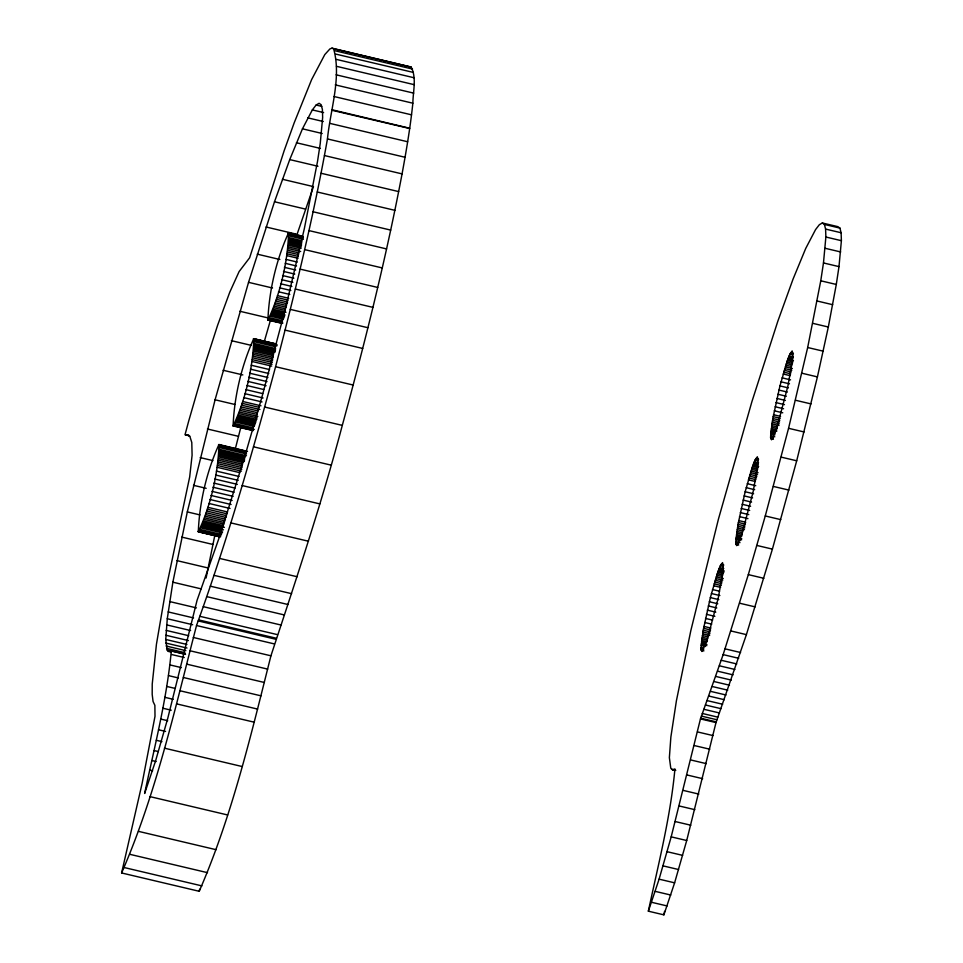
<?xml version="1.0" encoding="UTF-8"?>
<svg xmlns="http://www.w3.org/2000/svg" width="963" height="963" viewBox="0 0 963 963"><rect width="100%" height="100%" fill="white"/><g stroke="black" fill="none" stroke-linecap="round" stroke-linejoin="round"><path stroke-width="1.44" d="M700.944 649.074L703.219 630.211L710.357 597.602L717.736 572.275L720.3 565.775L722.539 562.645L723.309 565.835L722.804 572.347L718.302 597.782L706.998 640.467L701.907 651.47L700.944 649.074L703.772 649.736M735.744 543.228L738.019 524.366L745.157 491.756L752.548 466.417L755.1 459.917L757.351 456.787L758.11 459.977L757.616 466.489L753.102 491.924L741.799 534.621L736.707 545.624L735.744 543.228L738.573 543.902M770.544 437.383L772.82 418.52L779.958 385.91L787.349 360.571L789.901 354.071L792.152 350.941L792.91 354.131L792.417 360.644L787.903 386.079L776.599 428.776L771.507 439.79L770.544 437.383L773.373 438.057M171.318 650.795L168.922 651.638L167.177 650.061L165.756 639.468L167.273 618.728L172.871 582.194L187.304 511.919L215.074 399.789L248.538 282.34L274.503 201.761L289.743 159.593L302.454 128.825L312.337 109.914L316.117 105.039L319.078 103.294L321.185 104.738L322.388 109.421L322.653 117.402L320.246 143.463L317.525 161.411L304.38 228.472L285.204 309.544L261.84 397.406L244.867 456.173L219.66 536.295L197.054 600.334L167.779 718.242L155.633 760.734L144.631 793.476C154.61 746.181 166.9 698.933 171.318 650.795L185.438 654.13M198.306 531.781C210.644 505.912 218.264 473.23 218.95 444.521C206.744 471.184 199.449 502.457 198.306 531.781L219.468 536.776M233.106 425.935C245.445 400.066 253.076 367.385 253.763 338.663C241.544 365.326 234.25 396.6 233.106 425.935L253.233 430.605M267.907 320.089C280.245 294.221 287.877 261.539 288.563 232.817C276.345 259.48 269.05 290.766 267.907 320.089L282.388 323.436M331.934 48.15L411.201 67.085C416.81 78.051 413.007 91.413 412.85 103.197C410.37 126.911 406.374 150.445 402.065 173.894C386.007 258.578 364.977 342.25 342.298 425.381C321.69 503.143 296.086 579.485 270.928 655.803C250.886 735.335 232.035 815.914 199.221 891.293L121.603 872.96C156.15 793.789 174.905 708.9 196.524 625.529C227.22 540.664 252.174 453.826 275.587 366.71C295.328 291.392 313.782 215.628 327.456 138.937C330.309 109.794 341.721 77.377 333.595 48.752L331.934 48.15L329.924 48.92L324.796 54.59L311.627 79.592L294.172 122.879L284.169 150.661L249.622 257.783L239.113 271.566L229.76 292.21L217.638 325.193L206.058 361.101L188.736 420.927L185.077 434.53L189.675 436.095M822.306 222.983L837.822 226.642L839.917 228.087L841.12 232.745L841.397 240.69L838.99 266.619L836.293 284.458L828.324 327.011L817.418 376.894L796.702 460.783L772.41 549.115L746.409 634.629L715.99 722.587L686.715 840.518L674.618 882.83L663.88 914.85L648.352 911.179L659.101 879.159L671.187 836.859L700.462 718.916L723.153 654.623L748.323 574.622L765.272 515.963L788.565 428.306L807.68 347.511L820.765 280.787L823.473 262.947L825.869 237.018L825.592 229.086L824.4 224.415L822.306 222.983L819.344 224.716L815.577 229.579L805.718 248.454L793.03 279.162L777.815 321.269L751.886 401.727L718.482 518.949L690.796 630.753L676.423 700.691L670.874 737.02L669.369 757.652L670.778 768.197L672.511 769.774L675.328 770.436M156.5 643.91L165.744 590.006L189.687 476.914L192.094 455.246L191.793 442.499L189.855 436.408L187.352 434.686L185.365 435.071M156.427 644.403L152.226 684.079L152.19 694.419L153.069 701.521L154.874 705.337L155.007 716.291L142.139 783.304L121.603 872.96M206.082 578.017L214.966 534.646M648.352 911.179C658.355 864.04 670.549 816.913 674.919 768.919L672.511 769.774M663.88 914.85L664.566 911.359M199.221 891.293L199.642 889.21M235.225 449.191L241.015 426.585M264.44 340.998L270.519 320.005M282.424 179.274L313.469 186.617L297.073 234.322L266.029 226.991M333.595 48.752L411.201 67.085M334.883 50.726L412.489 69.059M335.798 54.097L413.404 72.43M336.364 59.405L413.982 77.738M336.46 66.303L414.078 84.636M336.087 74.801L413.705 93.134M335.244 84.864L412.85 103.197M333.92 96.493L411.538 114.826M824.4 224.415L839.917 228.087M316.117 105.039L321.762 106.375M825.592 229.086L841.12 232.745M312.337 109.914L323.616 112.575M825.869 237.018L841.397 240.69M307.763 117.859L323.291 121.519M330.044 123.42L407.662 141.754M825.171 248.298L840.699 251.957M302.454 128.825L322.208 133.496M327.456 138.937L405.062 157.27M823.473 262.947L838.99 266.619M296.435 142.753L320.426 148.422M324.459 155.561L402.065 173.894M820.765 280.787L836.293 284.458M289.743 159.593L317.971 166.262M321.052 173.256L398.67 191.589M817.19 301.022L832.706 304.693M317.272 191.998L394.878 210.331M812.808 323.351L828.324 327.011M274.503 201.761L305.548 209.103M313.083 211.764L390.701 230.097M807.68 347.511L823.209 351.17M308.954 230.59L386.572 248.923M288.563 232.817L302.996 236.356M288.13 232.998L302.25 236.332M289.129 233.612L303.237 236.946M790.587 352.699L793.416 353.361M289.273 234.587L303.381 237.921M289.309 235.947L303.417 239.281M789.901 354.071L792.718 354.733M289.249 237.692L301.949 240.702M789.13 355.841L793.356 356.84M289.165 238.764L301.864 241.761M788.697 356.924L792.934 357.923M289.093 239.835L301.792 242.832M788.276 358.007L792.513 359.006M288.948 241.087L301.66 244.084M787.806 359.283L793.452 360.619M288.816 242.351L301.515 245.348M787.349 360.571L792.994 361.907M288.635 243.795L301.335 246.805M786.843 362.052L792.489 363.388M288.443 245.252L301.142 248.249M304.645 249.61L382.263 267.943M786.338 363.533L791.983 364.869M288.202 246.877L299.493 249.537M785.82 365.17L791.466 366.506M287.961 248.49L300.661 251.499M785.29 366.807L792.344 368.48M287.672 250.224L298.963 252.896M784.761 368.564L791.815 370.225M801.89 373.223L817.418 376.894M287.383 251.957L298.674 254.617M784.231 370.31L791.285 371.971M287.058 253.775L298.349 256.447M783.689 372.151L790.743 373.825M286.733 255.604L298.024 258.265M783.16 374.005L790.214 375.666M286.011 259.396L297.302 262.068M782.076 377.845L790.551 379.855M257.277 254.16L279.86 259.492M285.229 263.32L296.52 265.993M781.017 381.829L789.479 383.828M300.095 269.11L377.713 287.443M284.386 267.341L295.677 270.001M779.958 385.91L788.42 387.908M283.495 271.422L294.774 274.082M778.923 390.063L787.385 392.061M282.556 275.538L293.835 278.199M777.911 394.252L786.374 396.25M795.498 400.247L811.027 403.918M281.569 279.655L292.86 282.328M776.936 398.441L785.399 400.439M280.57 283.76L291.861 286.432M295.316 289.044L372.934 307.366M775.997 402.618L784.472 404.616M279.535 287.805L290.826 290.477M248.538 282.34L272.529 288.009M775.119 406.747L783.581 408.745M278.5 291.765L289.779 294.437M774.288 410.792L782.75 412.79M277.44 295.617L288.731 298.289M276.911 297.471L288.202 300.143M773.518 414.728L780.572 416.389M276.381 299.324L287.672 301.997M773.169 416.618L780.223 418.291M275.863 301.094L287.155 303.766M772.82 418.52L779.874 420.181M275.334 302.864L286.625 305.524M772.507 420.325L779.561 421.999M274.816 304.525L286.107 307.197M772.194 422.143L779.248 423.804M290.308 309.388L367.926 327.721M274.299 306.198L285.59 308.858M771.929 423.852L778.983 425.514M788.565 428.306L804.093 431.966M273.793 307.739L285.072 310.411M771.652 425.562L777.297 426.886M273.275 309.279L285.987 312.277M771.435 427.127L777.081 428.463M272.806 310.64L284.097 313.3M771.219 428.704L776.864 430.04M272.336 312L285.036 314.997M771.05 430.076L776.696 431.412M271.891 313.156L284.591 316.153M770.882 431.46L775.119 432.459M271.458 314.323L284.157 317.321M770.773 432.64L775.01 433.639M271.06 315.286L283.76 318.284M770.665 433.832L774.902 434.831M270.663 316.249L283.363 319.259M770.556 435.806L774.782 436.805M269.941 317.802L282.641 320.799M239.871 311.266L268.099 317.934M269.303 318.958L282.003 321.955M268.749 319.716L282.857 323.05M267.618 319.692L281.726 323.026M770.641 438.574L773.458 439.248M285.096 330.116L362.702 348.45M781.174 457.124L796.702 460.783M253.763 338.663L276.333 343.996M254.088 338.868L276.67 344.2M253.329 338.844L275.912 344.176M254.328 339.458L276.911 344.79M755.786 458.544L758.615 459.207M254.473 340.433L277.043 345.765M755.1 459.917L757.917 460.579M254.509 341.793L275.683 346.788M254.449 343.538L275.623 348.546M754.33 461.686L758.555 462.685M254.364 344.61L275.538 349.605M753.897 462.77L758.134 463.769M254.292 345.669L275.454 350.676M753.475 463.853L757.712 464.852M231.361 340.661L251.114 345.332M254.148 346.933L275.322 351.928M753.006 465.129L758.651 466.465M254.015 348.197L273.781 352.855M752.548 466.417L758.194 467.753M253.835 349.641L273.588 354.312M752.043 467.898L757.688 469.234M253.642 351.098L273.396 355.768M751.537 469.378L757.183 470.702M253.401 352.723L273.155 357.381M751.02 471.015L758.074 472.677M253.161 354.336L272.914 359.006M750.49 472.652L757.544 474.326M252.872 356.069L272.625 360.74M749.96 474.41L757.014 476.071M252.583 357.803L272.336 362.461M749.431 476.155L756.485 477.817M252.258 359.62L272.011 364.291M748.889 477.997L755.943 479.67M275.587 366.71L353.204 385.044M251.933 361.45L271.686 366.109M748.359 479.839L755.413 481.512M773.385 486.435L788.914 490.095M251.211 365.242L269.556 369.575M747.276 483.691L755.75 485.701M250.428 369.166L268.773 373.5M746.217 487.675L754.679 489.673M249.586 373.187L267.931 377.52M745.157 491.756L753.62 493.754M223.079 370.261L242.832 374.92M248.695 377.267L267.04 381.601M744.122 495.909L752.585 497.907M247.756 381.384L266.101 385.718M743.111 500.098L751.573 502.096M246.781 385.501L263.706 389.509M742.136 504.287L750.598 506.285M245.77 389.606L262.706 393.602M741.197 508.464L749.671 510.462M765.272 515.963L780.788 519.635M244.734 393.65L263.08 397.984M740.318 512.593L748.781 514.591M243.699 397.611L262.044 401.944M739.488 516.637L747.95 518.636M242.64 401.463L260.985 405.796M264.693 407.048L342.298 425.381M242.11 403.316L259.047 407.313M738.717 520.574L745.771 522.235M241.581 405.17L259.926 409.504M738.368 522.464L745.422 524.137M215.074 399.789L234.828 404.46M241.063 406.94L258 410.936M738.019 524.366L745.073 526.027M240.533 408.709L257.47 412.706M737.706 526.171L744.76 527.844M240.016 410.37L256.952 414.379M737.393 527.989L744.447 529.65M239.498 412.044L257.843 416.377M737.128 529.698L742.774 531.022M238.993 413.584L257.338 417.918M736.851 531.395L742.497 532.732M238.475 415.125L256.82 419.459M736.635 532.972L742.28 534.309M238.005 416.485L256.351 420.819M736.418 534.549L742.064 535.873M237.536 417.846L255.881 422.179M736.25 535.922L740.487 536.921M237.091 419.001L255.436 423.335M736.081 537.306L741.727 538.642M236.657 420.169L255.002 424.502M735.973 538.486L741.618 539.822M236.26 421.132L254.605 425.465M735.864 539.677L740.102 540.676M235.863 422.095L254.208 426.428M756.894 545.455L772.41 549.115M735.756 541.651L739.993 542.651M235.141 423.648L253.486 427.981M234.503 424.803L254.256 429.462M233.949 425.562L252.294 429.895M232.817 425.538L252.571 430.208M735.84 544.42L738.657 545.082M207.418 428.992L238.463 436.323M253.522 446.808L331.14 465.141M186.509 434.867L189.386 435.541M218.95 444.521L247.503 451.394M218.529 444.701L245.348 451.045M219.528 445.315L246.335 451.647M720.986 564.402L723.815 565.064M219.66 446.29L246.48 452.622M720.3 565.775L723.117 566.437M219.708 447.651L246.516 453.982M219.648 449.396L246.456 455.728M719.517 567.544L723.755 568.543M748.323 574.622L763.84 578.294M219.564 450.467L244.963 456.462M719.096 568.627L723.333 569.627M219.48 451.527L244.891 457.533M718.675 569.711L724.32 571.047M219.347 452.791L244.746 458.785M718.205 570.987L723.851 572.323M219.215 454.055L244.614 460.049M717.736 572.275L723.382 573.599M219.022 455.499L244.421 461.506M717.242 573.755L722.888 575.08M218.842 456.956L242.82 462.613M716.737 575.236L722.382 576.56M218.589 458.569L242.58 464.238M716.219 576.873L723.273 578.534M218.348 460.194L242.339 465.863M715.69 578.51L722.744 580.171M200.196 457.594L212.907 460.591M218.071 461.927L242.062 467.597M715.16 580.256L722.214 581.929M217.782 463.66L241.773 469.318M714.63 582.013L721.684 583.674M217.457 465.478L241.448 471.148M714.089 583.855L721.143 585.516M217.132 467.296L239.715 472.628M713.559 585.697L720.613 587.37M216.41 471.1L238.993 476.432M712.476 589.549L719.53 591.21M215.628 475.024L238.21 480.356M711.404 593.533L719.879 595.531M214.785 479.032L237.355 484.365M242.195 485.557L319.812 503.89M739.632 603.223L755.161 606.883M710.357 597.602L718.819 599.612M213.882 483.113L235.056 488.121M709.322 601.755L717.784 603.753M212.943 487.23L234.117 492.237M708.311 605.944L716.773 607.942M193.467 485.316L206.178 488.313M211.968 491.359L233.142 496.354M707.336 610.145L715.798 612.143M210.969 495.451L232.131 500.459M706.397 614.31L714.871 616.32M209.934 499.496L231.108 504.504M705.518 618.439L712.572 620.112M208.899 503.456L230.061 508.464M704.687 622.483L711.741 624.156M207.839 507.308L227.593 511.979M730.893 630.958L746.409 634.629M703.917 626.419L710.971 628.081M207.31 509.162L227.063 513.833M206.78 511.016L226.546 515.687M703.568 628.309L710.622 629.983M206.263 512.785L226.016 517.456M703.219 630.211L710.273 631.872M205.733 514.555L225.486 519.213M702.906 632.017L709.96 633.69M187.304 511.919L200.003 514.916M205.215 516.216L224.969 520.887M702.593 633.835L709.647 635.496M230.831 522.897L308.449 541.23M204.698 517.889L224.451 522.548M702.328 635.532L707.974 636.868M204.192 519.43L223.946 524.101M702.063 637.241L707.697 638.577M203.674 520.971L223.44 525.642M701.834 638.818L707.48 640.154M203.205 522.331L224.379 527.327M701.618 640.395L707.263 641.719M202.736 523.679L222.489 528.35M701.449 641.767L705.686 642.766M202.29 524.847L223.464 529.843M701.281 643.152L706.926 644.488M725.067 648.845L740.583 652.517M201.857 526.003L221.61 530.673M701.172 644.331L706.818 645.667M201.46 526.978L222.622 531.973M701.064 645.511L705.301 646.51M201.062 527.941L222.224 532.936M700.956 647.497L703.772 648.159M200.34 529.481L221.502 534.489M199.702 530.637L220.864 535.645M723.153 654.623L738.669 658.295M199.148 531.407L220.31 536.403M198.017 531.383L220.599 536.716M701.04 650.266L703.857 650.928M198.679 531.781L219.853 536.788M721.251 660.281L736.779 663.94M181.766 537.101L212.811 544.432M719.385 665.794L734.913 669.466M717.555 671.175L733.072 674.846M219.552 558.408L297.17 576.741M715.738 676.423L731.266 680.083M713.956 681.527L729.485 685.199M712.199 686.499L727.727 690.17M176.939 560.622L207.984 567.953M710.477 691.338L726.006 694.997M213.991 575.332L291.596 593.665M708.78 696.032L724.308 699.704M707.119 700.595L722.635 704.254M210.343 586.178L287.961 604.511M705.482 705.012L720.998 708.672M172.871 582.194L201.086 588.862M703.869 709.286L719.397 712.957M702.28 713.463L717.796 717.134M206.78 596.627L284.398 614.96M701.401 716.099L716.929 719.758M700.703 718.193L716.231 721.865M700.462 718.916L715.99 722.587M203.289 606.666L280.895 624.999M169.632 601.562L196.44 607.894M697.465 731.916L712.993 735.576M199.859 616.308L277.476 634.641M168.14 611.914L193.539 617.921M198.571 619.871L276.188 638.204M198.197 620.918L275.803 639.251M196.524 625.529L274.13 643.862M167.273 618.728L192.672 624.722M694.263 745.543L709.791 749.214M166.611 624.879L190.602 630.536M166.142 630.38L188.724 635.712M193.31 637.47L270.928 655.803M165.853 635.243L188.435 640.576M690.808 759.976L706.324 763.647M165.756 639.468L186.93 644.464M165.853 643.055L187.015 648.051M190.072 650.783L267.678 669.116M166.118 646.017L185.871 650.675M166.563 648.352L184.908 652.685M167.177 650.061L185.522 654.395M671.56 769.281L675.785 770.292M167.959 651.157L170.788 651.819M687.137 775.01L702.665 778.682M171.558 654.515L184.27 657.512M186.762 664.157L264.38 682.49M170.114 664.964L181.405 667.624M683.297 790.418L698.825 794.09M183.403 677.507L261.021 695.84M168.477 675.617L178.36 677.952M679.324 806.007L694.853 809.678M166.695 686.426L175.17 688.425M180.021 690.76L257.627 709.093M164.781 697.308L173.244 699.307M176.614 703.869L254.232 722.202M675.28 821.559L690.808 825.219M162.759 708.202L171.221 710.2M671.187 836.859L686.715 840.518M160.652 719.048L167.706 720.709M158.498 729.761L165.552 731.423M667.094 851.689L682.623 855.361M156.307 740.294L161.953 741.63M164.456 748.179L242.074 766.512M663.05 865.869L678.578 869.529M154.104 750.562L158.341 751.561M659.101 879.159L674.618 882.83M151.937 760.517L156.162 761.528M149.795 770.087L152.623 770.761M655.261 891.377L670.79 895.036M651.614 902.295L667.13 905.954M149.999 796.63L227.617 814.963M138.479 831.358L216.097 849.691M129.909 854.337L207.514 872.671M124.275 867.555L201.893 885.888M332.042 110.288L409.672 128.5A8.655 0.758 -76.7 0 1 409.72 128.248L332.115 109.782A8.655 0.758 -76.7 0 0 332.066 110.167L332.042 110.288"/></g></svg>
